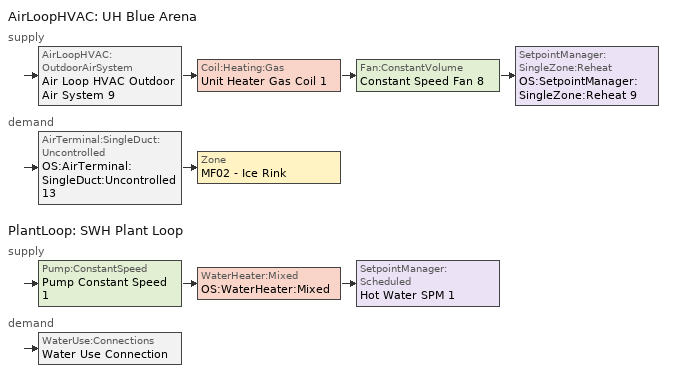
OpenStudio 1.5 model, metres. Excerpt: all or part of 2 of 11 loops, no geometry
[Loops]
AirLoopHVAC 'UH Blue Arena'
 supply: AirLoopHVAC:OutdoorAirSystem 'Air Loop HVAC Outdoor Air System 9' > Coil:Heating:Gas 'Unit Heater Gas Coil 1' > Fan:ConstantVolume 'Constant Speed Fan 8' > SetpointManager:SingleZone:Reheat 'OS:SetpointManager:SingleZone:Reheat 9'
 demand: AirTerminal:SingleDuct:Uncontrolled 'OS:AirTerminal:SingleDuct:Uncontrolled 13' > Zone 'MF02 - Ice Rink'
PlantLoop 'SWH Plant Loop'
 supply: Pump:ConstantSpeed 'Pump Constant Speed 1' > WaterHeater:Mixed 'OS:WaterHeater:Mixed' > SetpointManager:Scheduled 'Hot Water SPM 1'
 demand: WaterUse:Connections 'Water Use Connection'
[Sizing:Zone] Zone Cooling Design Supply Air Humidity Ratio {kg-H2O/kg-air}=0.0085; Zone Heating Design Supply Air Humidity Ratio {kg-H2O/kg-air}=0.008; Heating Design Air Flow Method=DesignDay
Name | Zone Cooling Design Supply Air Temperature {C} | Zone Heating Design Supply Air Temperature {C} | Zone Heating Sizing Factor | Zone Cooling Sizing Factor | Cooling Minimum Air Flow {m3/s}
MF02 - Ice Rink | 8 | 45 | 1.1 | 1.25 | 0
MF03 - Mech Room | 14 | 40
[Zone equipment]
MF02 - Ice Rink: OS:AirTerminal:SingleDuct:Uncontrolled 13
MF03 - Mech Room: Zone HVAC Baseboard Convective Electric 4
[PlantLoop]
SWH Plant Loop: Plant Loop Volume {m3}=Autocalculate
[Sizing:Plant]
SWH Plant Loop: Loop Type=Heating; Design Loop Exit Temperature {C}=82; Loop Design Temperature Difference {deltaC}=11
[Pump:ConstantSpeed]
Pump Constant Speed 1: Rated Flow Rate {m3/s}=autosize; Rated Pump Head {Pa}=179352; Rated Power Consumption {W}=autosize; Motor Efficiency=0.9; Fraction of Motor Inefficiencies to Fluid Stream=0; Pump Control Type=Intermittent
[AirLoopHVAC]
UH Blue Arena: Design Supply Air Flow Rate {m3/s}=AutoSize
[Sizing:System]
UH Blue Arena: Type of Load to Size On=Sensible; Design Outdoor Air Flow Rate {m3/s}=Autosize; Minimum System Air Flow Ratio=0.3; Preheat Design Temperature {C}=7; Preheat Design Humidity Ratio {kg-H2O/kg-Air}=0.008; Precool Design Temperature {C}=8; Precool Design Humidity Ratio {kg-H2O/kg-Air}=0.008; Central Cooling Design Supply Air Temperature {C}=8; Central Heating Design Supply Air Temperature {C}=45; Sizing Option=NonCoincident; 100% Outdoor Air in Cooling=Yes; 100% Outdoor Air in Heating=Yes; Central Cooling Design Supply Air Humidity Ratio {kg-H2O/kg-Air}=0.0085; Central Heating Design Supply Air Humidity Ratio {kg-H2O/kg-Air}=0.008; Cooling Design Air Flow Method=DesignDay; Cooling Design Air Flow Rate {m3/s}=0; Heating Design Air Flow Method=DesignDay; Heating Design Air Flow Rate {m3/s}=0; System Outdoor Air Method=ZoneSum
[AirLoopHVAC:OutdoorAirSystem]
Air Loop HVAC Outdoor Air System 9: Controller=Controller Outdoor Air 9
[Controller:OutdoorAir]
Controller Outdoor Air 9: Minimum Outdoor Air Flow Rate {m3/s}=Autosize; Maximum Outdoor Air Flow Rate {m3/s}=Autosize; Economizer Control Type=NoEconomizer; Economizer Control Action Type=ModulateFlow; Economizer Maximum Limit Dry-Bulb Temperature {C}=28; Economizer Maximum Limit Enthalpy {J/kg}=64000; Economizer Minimum Limit Dry-Bulb Temperature {C}=-100; Lockout Type=NoLockout; Minimum Limit Type=FixedMinimum; Controller Mechanical Ventilation=Controller Mechanical Ventilation 9; High Humidity Control=No; Heat Recovery Bypass Control Type=BypassWhenOAFlowGreaterThanMinimum
[Controller:MechanicalVentilation]
Controller Mechanical Ventilation 9: Availability Schedule=Always On Discrete 1; System Outdoor Air Method=ZoneSum
[Fan:ConstantVolume]
Constant Speed Fan 8: Availability Schedule=Always On Discrete 1; Maximum Flow Rate {m3/s}=AutoSize
[SetpointManager:SingleZone:Reheat]
OS:SetpointManager:SingleZone:Reheat 9: Minimum Supply Air Temperature {C}=15; Maximum Supply Air Temperature {C}=45; Control Zone=MF02 - Ice Rink
[SetpointManager:Scheduled]
Hot Water SPM 1: Control Variable=Temperature; Schedule=Zamboni hot water temp
[AirTerminal:SingleDuct:Uncontrolled]
OS:AirTerminal:SingleDuct:Uncontrolled 13: Availability Schedule=Always On Discrete 1; Maximum Air Flow Rate {m3/s}=AutoSize
[ZoneHVAC:Baseboard:Convective:Electric]
Zone HVAC Baseboard Convective Electric 4: Availability Schedule=Always On Discrete 1; Nominal Capacity {W}=autosize; Efficiency=1
[Coil:Heating:Gas]
Unit Heater Gas Coil 1: Availability Schedule=Always On Discrete 1; Gas Burner Efficiency=0.8; Nominal Capacity {W}=AutoSize; Parasitic Electric Load {W}=0; Parasitic Gas Load {W}=0
[WaterUse:Equipment:Definition] Target Temperature Schedule=SHW Temperature
Name | Peak Flow Rate {m3/s}
Zamboni HW | 3.13e-05
Rec. centre SW | 0.000348
[WaterUse:Connections]
Water Use Connection: Water Use Equipment Name 1=Water Use Equipment 1; Water Use Equipment Name 2=Water Use Equipment 2
[WaterUse:Equipment]
Name | Water Use Equipment Definition | Flow Rate Fraction Schedule
Water Use Equipment 1 | Zamboni HW | Blue side ice pad load
Water Use Equipment 2 | Rec. centre SW | Rec Centre Hot Water
[WaterHeater:Mixed]
OS:WaterHeater:Mixed: Tank Volume {m3}=0.3785; Setpoint Temperature Schedule=Zamboni hot water temp; Deadband Temperature Difference {deltaC}=2; Maximum Temperature Limit {C}=82.22; Heater Control Type=Cycle; Heater Maximum Capacity {W}=845000; Heater Fuel Type=NaturalGas; Heater Thermal Efficiency=0.8; Off Cycle Parasitic Fuel Consumption Rate {W}=20; Off Cycle Parasitic Fuel Type=NaturalGas; Off Cycle Parasitic Heat Fraction to Tank=0.8; On Cycle Parasitic Fuel Type=NaturalGas; Ambient Temperature Indicator=ThermalZone; Ambient Temperature Schedule=Water Heater Ambient Temperature; Ambient Temperature Thermal Zone=MF03 - Mech Room; Off Cycle Loss Coefficient to Ambient Temperature {W/K}=6; On Cycle Loss Coefficient to Ambient Temperature {W/K}=6; Cold Water Supply Temperature Schedule=Cold water temp; Use Side Effectiveness=1; Source Side Effectiveness=1; Use Side Design Flow Rate {m3/s}=autosize; Source Side Design Flow Rate {m3/s}=autosize; Indirect Water Heating Recovery Time {hr}=1.5
[Schedule:Constant]
Always On Discrete 1: Value=1
[Schedule:Ruleset]
Rec Centre Hot Water: Default Day Schedule=Schedule Day 80
Blue side ice pad load: Default Day Schedule=Schedule Day 51; Summer Design Day Schedule=Schedule Day 103; Winter Design Day Schedule=Schedule Day 104
Zamboni hot water temp: Default Day Schedule=Schedule Day 59
Water Heater Ambient Temperature: Default Day Schedule=Water Heater Ambient Temperature Default
Cold water temp: Default Day Schedule=Schedule Day 60
SHW Temperature: Default Day Schedule=Schedule Day 61
[Schedule:Day]
Schedule Day 80: 5, 0, 0, 6, 0, 0.2, 7, 30, 0.8, 12, 0, 0.33, 13, 0, 0.8, 16, 0, 0.33, 21, 30, 0.8, 22, 0, 0.33, 23, 0, 0.2, 24, 0, 0
Schedule Day 51: 24, 0, 0.3
Schedule Day 103; Schedule Day 53: 24, 0, 0
Schedule Day 104; Schedule Day 52; Schedule Day 54: 24, 0, 1
Schedule Day 59: 24, 0, 47
Water Heater Ambient Temperature Default: 24, 0, 22
Schedule Day 60: 24, 0, 15
Schedule Day 61: 24, 0, 60
[Schedule:Rule] Schedule Ruleset=Blue side ice pad load; Apply Sunday=Yes; Apply Monday=Yes; Apply Tuesday=Yes; Apply Wednesday=Yes; Apply Thursday=Yes; Apply Friday=Yes; Apply Saturday=Yes; Date Specification Type=DateRange; Start Day=1; End Day=31
Name | Rule Order | Day Schedule | Start Month | End Month
Schedule Rule 18 | 2 | Schedule Day 52 | 9 | 12
Schedule Rule 19 | 1 | Schedule Day 53 | 6 | 8
Schedule Rule 20 | 0 | Schedule Day 54 | 1 | 5
